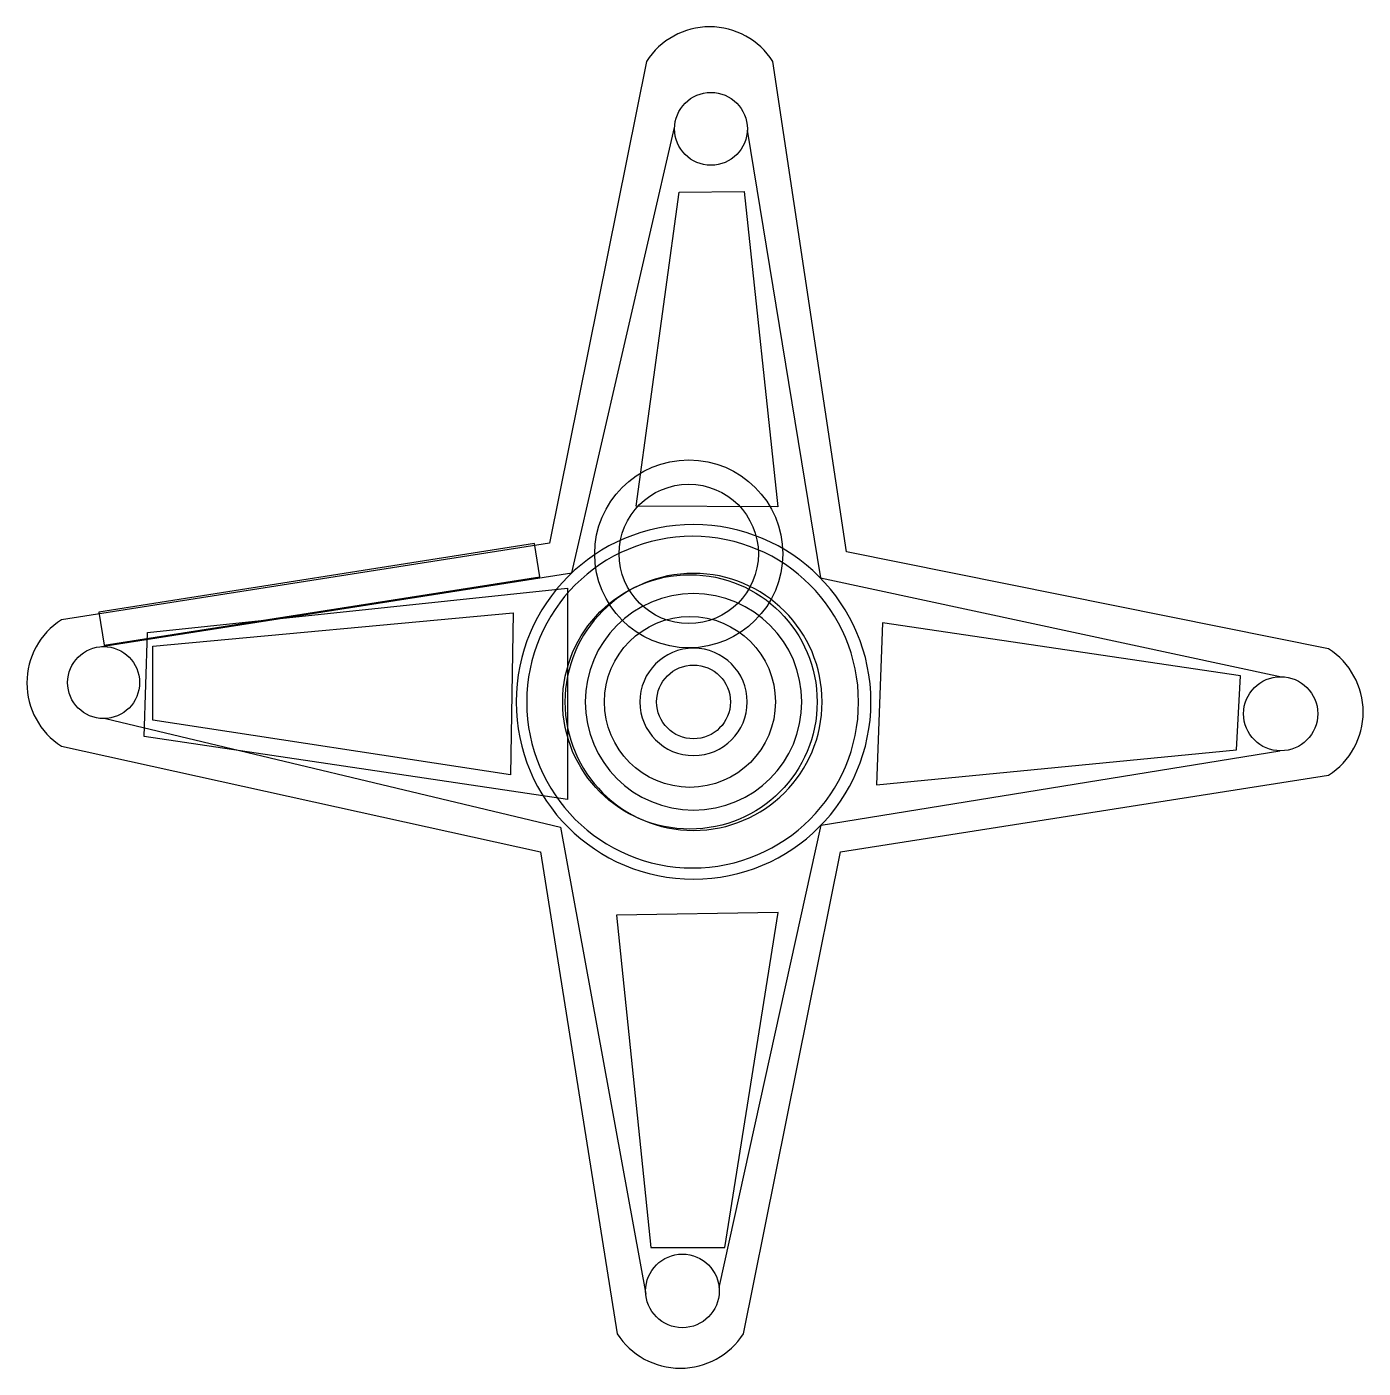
# Model space of a CAD drawing. Header units: millimetres. Extents: x 254 to 545, y 39 to 331.
import ezdxf

# ---------------------------------------------------------------- set-up
doc = ezdxf.new("R2010")
doc.units = ezdxf.units.MM

msp = doc.modelspace()

# ---------------------------------------------------------------- linework, layer by layer
at = {"extrusion": (0, 0, -1)}
msp.add_lwpolyline([(-410.3, 46.37), (-431.42, 151.25), (-537.58, 167.9, -0.545596), (-537.58, 195.42), (-432.7, 216.54), (-416.7, 323.28, -0.545596), (-389.18, 323.28), (-368.06, 218.4), (-261.9, 201.76, -0.545596), (-261.9, 174.24), (-366.14, 151.25), (-382.78, 46.37, -0.545596)], format="xyb", close=True, dxfattribs=at)
for points in [[(270.65, 195.9), (372.94, 211.97), (395.3, 308.89)], [(411.12, 308.28), (427.07, 210.87), (527.32, 189.36)], [(271.52, 180.26), (370.47, 156.61), (389.02, 54.97)], [(404.98, 56.4), (427.18, 157.03), (526.96, 173.22)]]:
    msp.add_lwpolyline(points)
for points in [[(410.43, 294.98), (417.79, 226.36), (386.91, 226.46), (396.32, 294.78)], [(271.2, 196.2), (365.95, 211.08), (364.81, 218.32), (270.06, 203.43)], [(280.67, 198.98), (372.01, 208.64), (372.01, 162.6), (279.92, 176.34)], [(281.76, 195.97), (360.19, 203.26), (359.58, 168.03), (281.76, 179.87)], [(518.43, 189.51), (440.52, 201.07), (439.21, 165.85), (517.55, 173.44)], [(406.24, 65.1), (417.86, 138.01), (382.63, 137.47), (390.14, 65.14)]]:
    msp.add_lwpolyline(points, close=True)
for centre, radius in [((403.21, 308.59), 7.92), ((398.38, 216.09, -23.39), 20.45), ((398.38, 216.09, -23.39), 15.15), ((398.63, 183.87, -44.49), 27.68), ((398.63, 183.87, -44.49), 18.6), ((271.09, 188.08), 7.83), ((399.42, 183.87), 8.03), ((527.14, 181.29), 8.07), ((397, 55.68), 8.01)]:
    msp.add_circle(centre, radius)
for centre, radius in [((-399.42, 183.87), 38.59), ((-399.22, 183.82), 36.09), ((-399.42, 183.87), 27.97), ((-399.42, 183.87), 27.97), ((-399.42, 183.87), 23.56), ((-399.42, 183.87), 11.68)]:
    msp.add_circle(centre, radius, dxfattribs=at)

doc.saveas('drawing.dxf')
